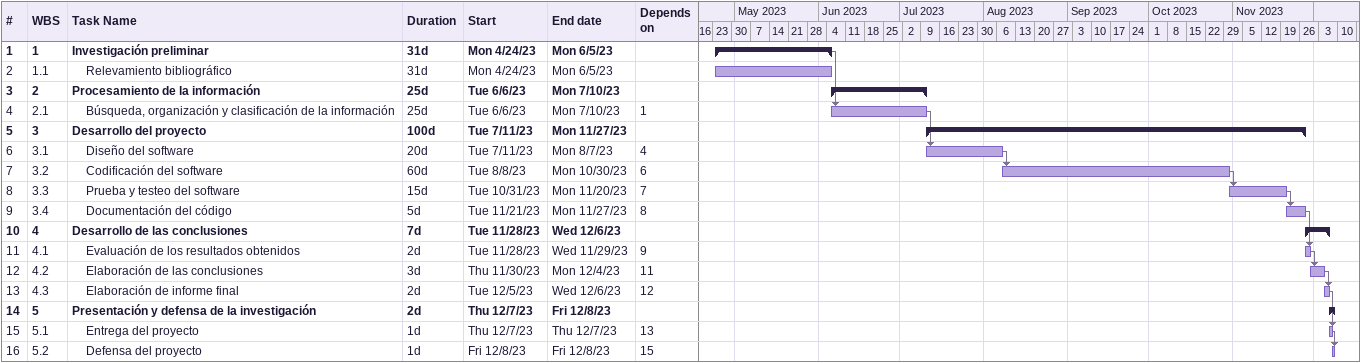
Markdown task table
| ID | WBS | Task | Duration | Start | Finish | Predecessors |
|---|---|---|---|---|---|---|
| 1 | 1 | **Investigación preliminar** | 31d | 2023-04-24 | 2023-06-05 |  |
| 2 | 1.1 | Relevamiento bibliográfico | 31d | 2023-04-24 | 2023-06-05 |  |
| 3 | 2 | **Procesamiento de la información** | 25d | 2023-06-06 | 2023-07-10 |  |
| 4 | 2.1 | Búsqueda, organización y clasificación de la información | 25d | 2023-06-06 | 2023-07-10 | 1 |
| 5 | 3 | **Desarrollo del proyecto** | 100d | 2023-07-11 | 2023-11-27 |  |
| 6 | 3.1 | Diseño del software | 20d | 2023-07-11 | 2023-08-07 | 4 |
| 7 | 3.2 | Codificación del software | 60d | 2023-08-08 | 2023-10-30 | 6 |
| 8 | 3.3 | Prueba y testeo del software | 15d | 2023-10-31 | 2023-11-20 | 7 |
| 9 | 3.4 | Documentación del código | 5d | 2023-11-21 | 2023-11-27 | 8 |
| 10 | 4 | **Desarrollo de las conclusiones** | 7d | 2023-11-28 | 2023-12-06 |  |
| 11 | 4.1 | Evaluación de los resultados obtenidos | 2d | 2023-11-28 | 2023-11-29 | 9 |
| 12 | 4.2 | Elaboración de las conclusiones | 3d | 2023-11-30 | 2023-12-04 | 11 |
| 13 | 4.3 | Elaboración de informe final | 2d | 2023-12-05 | 2023-12-06 | 12 |
| 14 | 5 | **Presentación y defensa de la investigación** | 2d | 2023-12-07 | 2023-12-08 |  |
| 15 | 5.1 | Entrega del proyecto | 1d | 2023-12-07 | 2023-12-07 | 13 |
| 16 | 5.2 | Defensa del proyecto | 1d | 2023-12-08 | 2023-12-08 | 15 |
